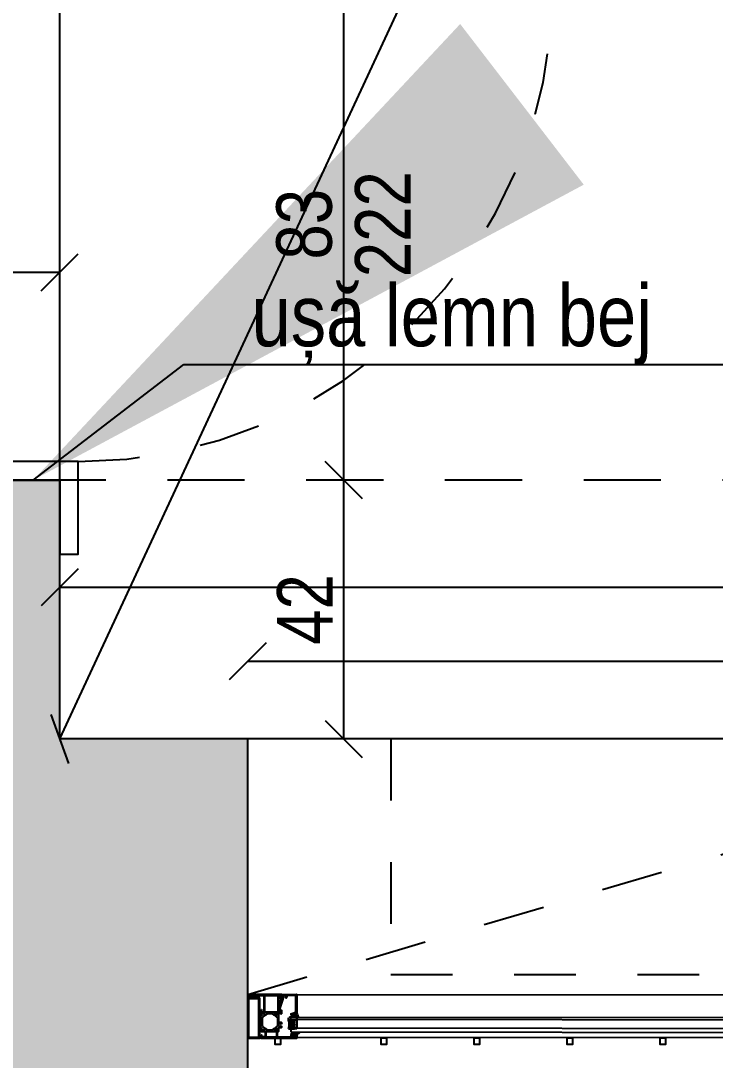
# Model space of a CAD drawing. Header units: metres. Extents: x 493 to 630, y -132 to -15.
# Drawn here: x 508.845 to 509.972, y -92.476 to -90.789 of the extents above; entities that cross this region are included whole.
import ezdxf
from ezdxf import colors
from ezdxf.entities.mleader import LeaderData, LeaderLine
from ezdxf.math import Vec2, Vec3

# ---------------------------------------------------------------- set-up
doc = ezdxf.new("R2010")
doc.units = ezdxf.units.M
doc.header["$MEASUREMENT"] = 0
doc.header["$PDMODE"] = 3
doc.linetypes.add('HIDDEN', pattern=[0.375, 0.25, -0.125])
doc.linetypes.add('HIDDEN2', pattern=[0.1875, 0.125, -0.0625])
for name, color, linetype in [('a_caramida', 2, 'Continuous'), ('a_cote_50', 9, 'Continuous'), ('a_grinzi', 253, 'HIDDEN'), ('a_pereti_hasuri', 253, 'Continuous'), ('a_punctat', 40, 'HIDDEN2'), ('a_sticla', 4, 'Continuous'), ('a_tamplarie_ferestre', 6, 'Continuous'), ('a_tamplarie_usi', 6, 'Continuous'), ('a_vederi', 74, 'Continuous'), ('a_vederi subtiri', 124, 'Continuous')]:
    doc.layers.add(name, color=color, linetype=linetype)
doc.layers.add('a_suprafete', color=7, linetype='Continuous', plot=False)
doc.styles.get("Standard").update_dxf_attribs({"font": 'ARIALN.TTF'})
doc.dimstyles.new('50 cote', dxfattribs={"dimtxt": 0.09, "dimasz": 0.06, "dimexe": 0, "dimexo": 0, "dimgap": 0.018, "dimtad": 1, "dimdec": 1, "dimlfac": 100, "dimrnd": 0.5, "dimdsep": 46, "dimtxsty": 'Standard', "dimblk": 'OBLIQUE', "dimcen": 0.00045, "dimclrd": 256, "dimclrt": 4, "dimadec": 1, "dimazin": 0, "dimtfac": 1, "dimtdec": 1, "dimtix": 1, "dimtofl": 0, "dimtmove": 0, "dimatfit": 3, "dimldrblk": 'OBLIQUE', "dimfxl": 0, "dimtolj": 1, "dimtzin": 0, "dimarcsym": 0})

# ---------------------------------------------------------------- blocks, each defined once
blk = doc.blocks.new('_Oblique')
at = {"color": 0, "linetype": 'ByBlock', "lineweight": -2}
blk.add_line((-0.5, -0.5), (0.5, 0.5), dxfattribs=at)
blk = doc.blocks.new('*D385')
at = {"layer": 'a_cote_50', "lineweight": -2, "ltscale": 0.3}
blk.add_line((509.3694, -91.9545), (509.3694, -91.5345), dxfattribs=at)
at = {"layer": 'Defpoints', "color": 0, "ltscale": 0.3}
for p in [(508.8656, -91.5345), (509.3694, -91.5345), (509.1706, -91.9545)]:
    blk.add_point(p, dxfattribs=at)
at = {"layer": 'a_cote_50', "lineweight": -2, "ltscale": 0.3, "xscale": 0.06, "yscale": 0.06, "zscale": 0.06}
for p, rotation in [((509.3694, -91.5345), 90), ((509.3694, -91.9545), 270)]:
    blk.add_blockref('_Oblique', p, dxfattribs=dict(at, rotation=rotation))
at = {"layer": 'a_cote_50', "color": 4, "ltscale": 0.3, "insert": (509.3062, -91.7445), "char_height": 0.09, "attachment_point": 5, "rotation": 90}
blk.add_mtext('\\A1;42', dxfattribs=at)
blk = doc.blocks.new('*D386')
at = {"layer": 'a_cote_50', "lineweight": -2, "ltscale": 0.3}
blk.add_line((509.3694, -91.5345), (509.3694, -90.7045), dxfattribs=at)
at = {"layer": 'Defpoints', "color": 0, "ltscale": 0.3}
for p in [(508.8656, -90.7045), (509.3694, -90.7045), (508.8656, -91.5345)]:
    blk.add_point(p, dxfattribs=at)
at = {"layer": 'a_cote_50', "lineweight": -2, "ltscale": 0.3, "xscale": 0.06, "yscale": 0.06, "zscale": 0.06}
for p, rotation in [((509.3694, -90.7045), 90), ((509.3694, -91.5345), 270)]:
    blk.add_blockref('_Oblique', p, dxfattribs=dict(at, rotation=rotation))
at = {"layer": 'a_cote_50', "color": 4, "ltscale": 0.3, "char_height": 0.09, "attachment_point": 5, "rotation": 90}
for s, insert in [('\\A1;222', (509.4326, -91.1195)), ('\\A1;83', (509.3055, -91.1195))]:
    blk.add_mtext(s, dxfattribs=dict(at, insert=insert))
blk = doc.blocks.new('*D393')
at = {"layer": 'a_cote_50', "lineweight": -2, "ltscale": 0.3}
blk.add_line((508.9085, -91.7084), (511.4585, -91.7084), dxfattribs=at)
at = {"layer": 'Defpoints', "color": 0, "ltscale": 0.3}
for p in [(508.9085, -91.6011), (511.4585, -91.6011), (511.4585, -91.7084)]:
    blk.add_point(p, dxfattribs=at)
at = {"layer": 'a_cote_50', "lineweight": -2, "ltscale": 0.3, "xscale": 0.06, "yscale": 0.06, "zscale": 0.06, "rotation": 180}
blk.add_blockref('_Oblique', (508.9085, -91.7084), dxfattribs=at)
at = {"layer": 'a_cote_50', "lineweight": -2, "ltscale": 0.3, "xscale": 0.06, "yscale": 0.06, "zscale": 0.06}
blk.add_blockref('_Oblique', (511.4585, -91.7084), dxfattribs=at)
at = {"layer": 'a_cote_50', "color": 4, "ltscale": 0.3, "insert": (510.1835, -91.6444), "char_height": 0.09, "attachment_point": 5}
blk.add_mtext('\\A1;255', dxfattribs=at)
blk = doc.blocks.new('*D396')
at = {"layer": 'a_cote_50', "lineweight": -2, "ltscale": 0.3}
blk.add_line((508.9085, -91.9545), (514.5228, -79.8645), dxfattribs=at)
at = {"layer": 'Defpoints', "color": 0, "ltscale": 0.3}
for p in [(514.5228, -79.8645), (514.5228, -79.8645), (508.9085, -91.9545)]:
    blk.add_point(p, dxfattribs=at)
at = {"layer": 'a_cote_50', "lineweight": -2, "ltscale": 0.3, "xscale": 0.06, "yscale": 0.06, "zscale": 0.06}
for p, rotation in [((514.5228, -79.8645), 65.09090529956146), ((508.9085, -91.9545), 245.0909052995615)]:
    blk.add_blockref('_Oblique', p, dxfattribs=dict(at, rotation=rotation))
at = {"layer": 'a_cote_50', "color": 4, "ltscale": 0.3, "insert": (511.9501, -85.2527), "char_height": 0.09, "attachment_point": 5, "rotation": 65.0909}
blk.add_mtext('\\A1;1333', dxfattribs=at)
blk = doc.blocks.new('*D397')
at = {"layer": 'a_cote_50', "lineweight": -2, "ltscale": 0.3}
blk.add_line((514.4485, -91.9845), (507.8085, -79.7291), dxfattribs=at)
at = {"layer": 'Defpoints', "color": 0, "ltscale": 0.3}
for p in [(507.8085, -79.7291), (507.8085, -79.7291), (514.4485, -91.9845)]:
    blk.add_point(p, dxfattribs=at)
at = {"layer": 'a_cote_50', "lineweight": -2, "ltscale": 0.3, "xscale": 0.06, "yscale": 0.06, "zscale": 0.06}
for p, rotation in [((507.8085, -79.7291), 118.4489404004919), ((514.4485, -91.9845), 298.4489404004919)]:
    blk.add_blockref('_Oblique', p, dxfattribs=dict(at, rotation=rotation))
at = {"layer": 'a_cote_50', "color": 4, "ltscale": 0.3, "insert": (510.9962, -85.4784), "char_height": 0.09, "attachment_point": 5, "rotation": 298.4489}
blk.add_mtext('\\A1;1394', dxfattribs=at)
blk = doc.blocks.new('*D551')
at = {"layer": 'a_cote_50', "lineweight": -2, "ltscale": 0.3}
blk.add_line((509.2135, -91.8283), (511.1635, -91.8283), dxfattribs=at)
at = {"layer": 'Defpoints', "color": 0, "ltscale": 0.3}
for p in [(511.1635, -91.8283), (509.2135, -91.9361), (511.1635, -91.9361)]:
    blk.add_point(p, dxfattribs=at)
at = {"layer": 'a_cote_50', "lineweight": -2, "ltscale": 0.3, "xscale": 0.06, "yscale": 0.06, "zscale": 0.06, "rotation": 180}
blk.add_blockref('_Oblique', (509.2135, -91.8283), dxfattribs=at)
at = {"layer": 'a_cote_50', "lineweight": -2, "ltscale": 0.3, "xscale": 0.06, "yscale": 0.06, "zscale": 0.06}
blk.add_blockref('_Oblique', (511.1635, -91.8283), dxfattribs=at)
at = {"layer": 'a_cote_50', "color": 4, "ltscale": 0.3, "char_height": 0.09, "attachment_point": 5}
for s, insert in [('\\A1;195', (510.1885, -91.7644)), ('\\A1;34', (510.1885, -91.8923))]:
    blk.add_mtext(s, dxfattribs=dict(at, insert=insert))
blk = doc.blocks.new('*D552')
at = {"layer": 'a_cote_50', "lineweight": -2, "ltscale": 0.3}
blk.add_line((508.9085, -91.1976), (508.4665, -91.1976), dxfattribs=at)
at = {"layer": 'Defpoints', "color": 0, "ltscale": 0.3}
for p in [(508.4665, -91.1976), (508.4665, -91.5345), (508.9085, -91.5345)]:
    blk.add_point(p, dxfattribs=at)
at = {"layer": 'a_cote_50', "lineweight": -2, "ltscale": 0.3, "xscale": 0.06, "yscale": 0.06, "zscale": 0.06, "rotation": 180}
blk.add_blockref('_Oblique', (508.4665, -91.1976), dxfattribs=at)
at = {"layer": 'a_cote_50', "lineweight": -2, "ltscale": 0.3, "xscale": 0.06, "yscale": 0.06, "zscale": 0.06}
blk.add_blockref('_Oblique', (508.9085, -91.1976), dxfattribs=at)
at = {"layer": 'a_cote_50', "color": 4, "ltscale": 0.3, "insert": (508.6875, -91.1346), "char_height": 0.09, "attachment_point": 5}
blk.add_mtext('\\A1;44', dxfattribs=at)
blk = doc.blocks.new('__4FAFA3F2_FC5C_44BB_A64D_ECB77A95FE74_')
at = {"layer": 'a_vederi subtiri'}
for p, q in [((-125.5, 67), (-125.5, 71)), ((-125, 71), (-125, 67)), ((-125, 66.8), (-125, 70.7)), ((-124.7, 66.8), (-124.7, 70.7)), ((-124.4, 71.5), (-123.3, 71.5)), ((-124.4, 71.1), (-119, 71.1)), ((-123.3, 71.5), (-123, 71.2)), ((-123, 71.2), (-122.8, 71.5)), ((-122.8, 71.5), (-118.9, 71.5)), ((-118, 71.5), (-114.1, 71.5)), ((-117.9, 71.1), (-112.5, 71.1)), ((-114.1, 71.5), (-113.9, 71.2)), ((-113.9, 71.2), (-113.6, 71.5)), ((-113.6, 71.5), (-112.5, 71.5)), ((-112.2, 70.7), (-112.2, 66.8)), ((-111.9, 67), (-111.9, 71)), ((-111.9, 70.7), (-111.9, 66.8)), ((-111.5, 71), (-111.5, 67)), ((-125.5, 61.5), (-125.5, 67)), ((-125, 67), (-125, 66.8)), ((-124.8, 66.3), (-123.5, 64.7)), ((-123.5, 64.7), (-124.8, 66.3)), ((-123.2, 65), (-124.6, 66.5)), ((-113.9, 64.9), (-123, 64.9)), ((-123, 64.5), (-113.9, 64.5)), ((-113.9, 64.5), (-123, 64.5)), ((-112.3, 66.5), (-113.7, 65)), ((-113.4, 64.7), (-112.1, 66.3)), ((-112.1, 66.3), (-113.4, 64.7)), ((-111.9, 66.8), (-111.9, 67)), ((-111.5, 67), (-111.5, 61.5))]:
    blk.add_line(p, q, dxfattribs=at)
at = {"layer": 'a_vederi subtiri', "extrusion": (2e-16, 2e-16, -1)}
for centre, radius, start, end in [((125.2, 71), 0.221, 352.3719, 187.6281), ((124.3, 70.8), 0.708, 356.4406, 85.9313), ((124.3, 70.8), 0.368, 356.4406, 85.9313), ((118.5, 71.7), 0.787, 223.035, 316.965), ((118.5, 71.8), 0.512, 210.7555, 329.2445), ((112.6, 70.8), 0.708, 94.0687, 183.5594), ((112.6, 70.8), 0.368, 94.0687, 183.5594), ((111.7, 71), 0.221, 352.3719, 187.6281), ((125.2, 67), 0.221, 172.3719, 7.6281), ((125.2, 67), 0.221, 172.3719, 7.6281), ((118.5, 44.3), 18.6, 67.8527, 112.1473), ((124.2, 66.8), 0.808, 319.638, 0.5172), ((124.2, 66.8), 0.808, 319.638, 0.5172), ((124.3, 66.8), 0.42, 319.638, 0.5172), ((123, 65.1), 0.618, 270.773, 319.8915), ((123, 65.1), 0.618, 270.773, 319.8915), ((123, 65.2), 0.321, 270.773, 319.8915), ((113.9, 65.2), 0.321, 220.1085, 269.227), ((113.9, 65.1), 0.618, 220.1085, 269.227), ((113.9, 65.1), 0.618, 220.1085, 269.227), ((112.6, 66.8), 0.42, 179.4828, 220.362), ((112.7, 66.8), 0.808, 179.4828, 220.362), ((112.7, 66.8), 0.808, 179.4828, 220.362), ((111.7, 67), 0.221, 172.3719, 7.6281), ((111.7, 67), 0.221, 172.3719, 7.6281)]:
    blk.add_arc(centre, radius, start, end, dxfattribs=at)
blk = doc.blocks.new('tampalrie subsol')
at = {"layer": 'a_punctat', "ltscale": 0.5}
blk.add_line((509.2136, -92.3688), (510.1462, -92.0933), dxfattribs=at)
at = {"layer": 'a_sticla'}
for points in [[(509.2836, -92.4058), (510.1633, -92.4065), (510.1633, -92.4105), (509.2836, -92.4098)], [(509.2836, -92.4298), (510.1633, -92.4305), (510.1633, -92.4245), (509.2836, -92.4238)]]:
    blk.add_lwpolyline(points, close=True, dxfattribs=at)
at = {"layer": 'a_tamplarie_ferestre', "extrusion": (8.75965e-20, 1.5e-15, -1)}
blk.add_line((509.2688, -92.3688), (509.2928, -92.3688), dxfattribs=at)
at = {"layer": 'a_tamplarie_ferestre'}
for points in [[(509.2333, -92.3746), (509.2133, -92.3746), (509.2133, -92.4396), (509.2333, -92.4396)], [(509.2318, -92.3761), (509.2148, -92.3761), (509.2148, -92.4381), (509.2318, -92.4381)]]:
    blk.add_lwpolyline(points, close=True, dxfattribs=at)
at = {"layer": 'a_tamplarie_ferestre', "extrusion": (2.00012e-16, 2.00051e-16, -1)}
for points in [[(-509.2671, -92.3718), (-509.2671, -92.3733), (-509.2677, -92.3733), (-509.2688, -92.3722), (-509.2688, -92.3688), (-509.2136, -92.3688), (-509.2136, -92.3722), (-509.2147, -92.3733), (-509.2153, -92.3733), (-509.2153, -92.3715)], [(-509.2163, -92.3705), (-509.2388, -92.3705)], [(-509.2398, -92.3715), (-509.2398, -92.3886)], [(-509.2413, -92.3974), (-509.2413, -92.3709)], [(-509.2418, -92.3704), (-509.2618, -92.3704)], [(-509.2623, -92.3709), (-509.2623, -92.3974)], [(-509.2638, -92.3886), (-509.2638, -92.3718)], [(-509.2648, -92.3708), (-509.2661, -92.3708)], [(-509.235, -92.3951), (-509.235, -92.3996)], [(-509.235, -92.4006), (-509.235, -92.4025)], [(-509.2352, -92.3999), (-509.2352, -92.4003)], [(-509.2365, -92.3966), (-509.2365, -92.3941), (-509.236, -92.3941)], [(-509.2365, -92.4025), (-509.2365, -92.3997)], [(-509.2366, -92.4025), (-509.2366, -92.4001)], [(-509.2367, -92.3996), (-509.241, -92.3996)], [(-509.2371, -92.3996), (-509.2405, -92.3996)], [(-509.2388, -92.3976), (-509.2375, -92.3976)], [(-509.2412, -92.4011), (-509.2392, -92.4048)], [(-509.2398, -92.3896), (-509.2398, -92.3966)], [(-509.2415, -92.4001), (-509.2415, -92.4008), (-509.2401, -92.4032)], [(-509.2618, -92.3979), (-509.2418, -92.3979)], [(-509.245, -92.3996), (-509.2537, -92.3996)], [(-509.2587, -92.4032), (-509.2573, -92.4008), (-509.2573, -92.4001)], [(-509.2575, -92.4011), (-509.2596, -92.4048)], [(-509.2578, -92.3996), (-509.2621, -92.3996)], [(-509.2617, -92.3996), (-509.2582, -92.3996)], [(-509.2622, -92.3997), (-509.2622, -92.4025)], [(-509.2622, -92.4025), (-509.2622, -92.4001)], [(-509.2636, -92.4003), (-509.2636, -92.3999)], [(-509.2638, -92.3966), (-509.2638, -92.3896)], [(-509.2638, -92.4025), (-509.2638, -92.4006)], [(-509.2641, -92.3993), (-509.2671, -92.3993), (-509.2671, -92.4001), (-509.2681, -92.4001)], [(-509.2661, -92.3976), (-509.2648, -92.3976)], [(-509.2676, -92.3941), (-509.2671, -92.3941), (-509.2671, -92.3966)], [(-509.2686, -92.3996), (-509.2686, -92.3951)], [(-509.235, -92.4234), (-509.235, -92.4033)], [(-509.2353, -92.4028), (-509.2362, -92.4028)], [(-509.2355, -92.4028), (-509.2363, -92.4028)], [(-509.2372, -92.4067), (-509.2372, -92.42)], [(-509.2386, -92.4053), (-509.2377, -92.4058)], [(-509.2585, -92.4034), (-509.2585, -92.4034)], [(-509.2602, -92.4053), (-509.2611, -92.4058)], [(-509.2616, -92.4067), (-509.2616, -92.42)], [(-509.2625, -92.4028), (-509.2635, -92.4028)], [(-509.2633, -92.4028), (-509.2625, -92.4028)], [(-509.2681, -92.4144), (-509.2638, -92.4144), (-509.2638, -92.4033)], [(-509.2638, -92.4199), (-509.2638, -92.4169)], [(-509.2648, -92.4159), (-509.2671, -92.4159), (-509.2671, -92.4169), (-509.2678, -92.4167)], [(-509.2686, -92.4157), (-509.2686, -92.4149)], [(-509.2365, -92.4368), (-509.2365, -92.4351), (-509.2359, -92.4351), (-509.2348, -92.4362), (-509.2348, -92.4396), (-509.2933, -92.4396)], [(-509.235, -92.4242), (-509.235, -92.4261)], [(-509.235, -92.4271), (-509.235, -92.4286)], [(-509.2352, -92.4264), (-509.2352, -92.4268)], [(-509.2362, -92.4239), (-509.2353, -92.4239)], [(-509.2363, -92.4239), (-509.2355, -92.4239)], [(-509.2355, -92.4291), (-509.2413, -92.4291)], [(-509.2365, -92.427), (-509.2365, -92.4242)], [(-509.2366, -92.4266), (-509.2366, -92.4242)], [(-509.241, -92.4271), (-509.2367, -92.4271)], [(-509.2405, -92.4271), (-509.2371, -92.4271)], [(-509.2377, -92.4208), (-509.2386, -92.4213)], [(-509.2392, -92.4219), (-509.2412, -92.4256)], [(-509.2401, -92.4235), (-509.2415, -92.4259), (-509.2415, -92.4266)], [(-509.2418, -92.4296), (-509.2418, -92.4368)], [(-509.2432, -92.4375), (-509.2432, -92.4293)], [(-509.2437, -92.4288), (-509.2599, -92.4288)], [(-509.2538, -92.4271), (-509.245, -92.4271)], [(-509.2573, -92.4266), (-509.2573, -92.4259), (-509.2586, -92.4235)], [(-509.2596, -92.4219), (-509.2575, -92.4256)], [(-509.2621, -92.4271), (-509.2578, -92.4271)], [(-509.2582, -92.4271), (-509.2617, -92.4271)], [(-509.2611, -92.4209), (-509.2602, -92.4213)], [(-509.2604, -92.4293), (-509.2604, -92.4375)], [(-509.2618, -92.4367), (-509.2618, -92.4295)], [(-509.2622, -92.4242), (-509.2622, -92.427)], [(-509.2622, -92.4266), (-509.2622, -92.4242)], [(-509.2623, -92.429), (-509.2633, -92.429)], [(-509.2635, -92.4239), (-509.2625, -92.4239)], [(-509.2625, -92.4239), (-509.2633, -92.4239)], [(-509.2636, -92.4268), (-509.2636, -92.4264)], [(-509.2638, -92.4234), (-509.2638, -92.4224), (-509.2681, -92.4224)], [(-509.2638, -92.4261), (-509.2638, -92.4242)], [(-509.2638, -92.4285), (-509.2638, -92.4271)], [(-509.2678, -92.4201), (-509.2671, -92.4199), (-509.2671, -92.4209), (-509.2648, -92.4209)], [(-509.2686, -92.4219), (-509.2686, -92.4211)], [(-509.2837, -92.4351), (-509.2837, -92.4353)], [(-509.287, -92.4346), (-509.2842, -92.4346)], [(-509.2842, -92.4358), (-509.2847, -92.4358)], [(-509.2865, -92.4373), (-509.2865, -92.4356), (-509.2875, -92.4356), (-509.2875, -92.4351)], [(-509.2915, -92.4351), (-509.2915, -92.4356), (-509.2925, -92.4356), (-509.2925, -92.4373)], [(-509.2933, -92.4346), (-509.292, -92.4346)], [(-509.2938, -92.4391), (-509.2938, -92.4351)], [(-509.2408, -92.4378), (-509.2375, -92.4378)], [(-509.2599, -92.438), (-509.2437, -92.438)], [(-509.2847, -92.438), (-509.2688, -92.438), (-509.2627, -92.4376)], [(-509.2852, -92.4363), (-509.2852, -92.4375)], [(-509.2915, -92.4383), (-509.2875, -92.4383)]]:
    blk.add_lwpolyline(points, dxfattribs=at)
at = {"layer": 'a_tamplarie_ferestre', "extrusion": (8.75965e-20, 1.5e-15, -1)}
for points in [[(-509.2641, -92.3896), (-509.2645, -92.39, -0.49304), (-509.2648, -92.39), (-509.2678, -92.3763, -0.637079), (-509.2675, -92.3754), (-509.2662, -92.3753)], [(-509.2711, -92.3748), (-509.2654, -92.3912, -0.198912), (-509.2649, -92.3926), (-509.2649, -92.3948)], [(-509.2898, -92.3981), (-509.2913, -92.3981, -0.414205), (-509.2918, -92.3976), (-509.2918, -92.3719, -0.426752), (-509.2903, -92.3704), (-509.2772, -92.3708, -0.401735), (-509.2768, -92.3713), (-509.2768, -92.3741)]]:
    blk.add_lwpolyline(points, format="xyb", dxfattribs=at)
for points in [[(-509.2658, -92.3748), (-509.2658, -92.3739)], [(-509.2659, -92.3738), (-509.2687, -92.374)], [(-509.2698, -92.3728), (-509.2691, -92.3702)], [(-509.271, -92.3714), (-509.2715, -92.3734)], [(-509.275, -92.3708), (-509.2714, -92.3708)], [(-509.2752, -92.3743), (-509.2749, -92.3737), (-509.2755, -92.3737), (-509.2755, -92.3713)], [(-509.2933, -92.3693), (-509.2933, -92.3991)], [(-509.264, -92.393), (-509.264, -92.3897)], [(-509.2644, -92.3948), (-509.2644, -92.3937)], [(-509.2833, -92.4011), (-509.2833, -92.4008)], [(-509.2837, -92.4003), (-509.2897, -92.3981)], [(-509.2887, -92.3999), (-509.284, -92.4016)], [(-509.2893, -92.4011), (-509.2893, -92.4003)], [(-509.2908, -92.4016), (-509.2898, -92.4016)], [(-509.2913, -92.4001), (-509.2913, -92.4011)], [(-509.2928, -92.3996), (-509.2918, -92.3996)]]:
    blk.add_lwpolyline(points, dxfattribs=at)
at = {"layer": 'a_tamplarie_ferestre'}
for centre, radius, start, end in [((509.2163, -92.3715), 0.001, 90, 179.9934), ((509.2388, -92.3715), 0.001, 359.997, 89.9963), ((509.2418, -92.3709), 0.0005, 89.997, 179.9963), ((509.2618, -92.3709), 0.0005, 359.997, 89.9963), ((509.2648, -92.3718), 0.001, 89.9998, 179.994), ((509.2659, -92.3739), 0.0001, 84.9433, 179.9967), ((509.2663, -92.3748), 0.0005, 179.9968, 264.9969), ((509.2661, -92.3718), 0.001, 0.002, 89.9917), ((509.27, -92.3737), 0.0015, 314.9959, 14.9965), ((509.276, -92.374), 0.000809, 205.0936, 351.1773), ((509.2928, -92.3693), 0.0005, 359.9969, 89.9963), ((509.2349, -92.3999), 0.000279, 358.8321, 73.5768), ((509.2349, -92.4003), 0.000279, 286.4212, 1.1595), ((509.2375, -92.3966), 0.001, 179.9977, 269.9955), ((509.2367, -92.3997), 0.00012, 89.9966, 179.9967), ((509.2371, -92.4001), 0.000505, 89.4291, 179.4297), ((509.2388, -92.3966), 0.001, 269.9949, 359.9984), ((509.2392, -92.3891), 0.000725, 316.3925, 43.6008), ((509.2404, -92.4006), 0.001, 327.2696, 81.815), ((509.241, -92.4001), 0.0005, 359.9961, 89.9981), ((509.2418, -92.3974), 0.0005, 179.997, 269.9963), ((509.245, -92.4001), 0.0005, 89.9967, 163.0423), ((509.2537, -92.4001), 0.0005, 17.2862, 89.9967), ((509.2578, -92.4001), 0.0005, 89.9952, 179.9973), ((509.2618, -92.3974), 0.0005, 269.997, 359.9963), ((509.2621, -92.3997), 0.00012, 359.9967, 89.9968), ((509.2643, -92.3891), 0.000725, 136.3851, 223.6082), ((509.2638, -92.3999), 0.000279, 106.4165, 181.1612), ((509.2638, -92.4003), 0.000279, 178.8338, 253.5721), ((509.2648, -92.3966), 0.001, 180, 269.9933), ((509.2641, -92.3996), 0.0003, 90.0258, 179.971), ((509.2641, -92.3897), 0.0001, 42.1407, 179.9967), ((509.2643, -92.393), 0.000319, 178.9604, 239.2428), ((509.2646, -92.3948), 0.00025, 176.4413, 3.5521), ((509.2661, -92.3966), 0.001, 270.0017, 359.9916), ((509.2838, -92.4008), 0.0005, 110.0069, 179.9967), ((509.2838, -92.4011), 0.0005, 179.9967, 290.0081), ((509.2898, -92.4011), 0.0005, 179.9975, 269.9958), ((509.2898, -92.3986), 0.0005, 89.9967, 110.0069), ((509.2908, -92.4011), 0.0005, 269.9974, 359.9962), ((509.2928, -92.3991), 0.0005, 269.9978, 359.9957), ((509.2355, -92.4033), 0.0005, 89.9963, 179.997), ((509.2379, -92.404), 0.0015, 297.9909, 329.9967), ((509.2606, -92.4067), 0.001, 359.9942, 60.6878), ((509.2625, -92.4025), 0.0003, 179.9942, 269.9942), ((509.2648, -92.4169), 0.001, 90.003, 179.9899), ((509.2355, -92.4234), 0.0005, 179.9963, 269.997), ((509.2349, -92.4264), 0.000279, 358.8338, 73.5721), ((509.2349, -92.4268), 0.000279, 286.4165, 1.1612), ((509.2367, -92.427), 0.00012, 179.9967, 269.9967), ((509.2371, -92.4266), 0.0005, 179.9964, 269.997), ((509.2379, -92.4227), 0.0015, 29.9967, 62.0024), ((509.2404, -92.4261), 0.001, 278.1783, 32.7237), ((509.241, -92.4266), 0.0005, 269.9967, 359.9967), ((509.2413, -92.4296), 0.0005, 359.9962, 89.9971), ((509.2437, -92.4293), 0.0005, 89.9967, 179.9967), ((509.245, -92.4266), 0.0005, 197.7437, 269.9967), ((509.2538, -92.4266), 0.0005, 269.9967, 342.2497), ((509.2578, -92.4266), 0.0005, 179.9967, 269.9967), ((509.2599, -92.4293), 0.0005, 359.9967, 89.9967), ((509.2606, -92.42), 0.001, 299.3005, 359.9942), ((509.2623, -92.4295), 0.0005, 89.9967, 179.9967), ((509.2621, -92.427), 0.00012, 269.9967, 359.9967), ((509.2625, -92.4242), 0.0003, 89.9942, 179.9942), ((509.2638, -92.4264), 0.000279, 106.4212, 181.1595), ((509.2638, -92.4268), 0.000279, 178.8321, 253.5768), ((509.2648, -92.4199), 0.001, 179.9952, 269.9986), ((509.2847, -92.4363), 0.0005, 359.997, 89.9963), ((509.2375, -92.4368), 0.001, 179.9949, 269.9984), ((509.2408, -92.4368), 0.001, 269.9978, 359.9955), ((509.2437, -92.4375), 0.0005, 179.9967, 269.9967), ((509.2599, -92.4375), 0.0005, 269.9967, 359.9967), ((509.2628, -92.4367), 0.001, 179.996, 266.7274), ((509.2847, -92.4375), 0.0005, 269.9962, 359.9971), ((509.2875, -92.4373), 0.001, 179.9939, 269.9976), ((509.2915, -92.4373), 0.001, 269.9991, 359.9942)]:
    blk.add_arc(centre, radius, start, end, dxfattribs=at)
at = {"layer": 'a_tamplarie_ferestre', "extrusion": (8.75965e-20, 1.5e-15, -1)}
for centre, radius, start, end in [((-509.2688, -92.373), 0.001, 165.0032, 275.0034), ((-509.2686, -92.3703), 0.0005, 113.2429, 164.9989), ((-509.2714, -92.3713), 0.0005, 345.004, 90.0005), ((-509.275, -92.3713), 0.0005, 90.0032, 180.0037), ((-509.2639, -92.3937), 0.0005, 120.7572, 180.0034), ((-509.2888, -92.4003), 0.0005, 70.0649, 179.9605), ((-509.2918, -92.4001), 0.0005, 0.0031, 90.0036)]:
    blk.add_arc(centre, radius, start, end, dxfattribs=at)
at = {"layer": 'a_tamplarie_ferestre', "extrusion": (2.00012e-16, 2.00051e-16, -1)}
for centre, radius, start, end in [((-509.236, -92.3951), 0.001, 0.0053, 90.0014), ((-509.2398, -92.3985), 0.00488, 196.9577, 265.6637), ((-509.2589, -92.3985), 0.00492, 274.7402, 342.7138), ((-509.2583, -92.4006), 0.001, 327.2788, 81.8242), ((-509.2617, -92.4001), 0.0005, 90.0055, 180.0061), ((-509.2676, -92.3951), 0.001, 90.0084, 179.9983), ((-509.2681, -92.3996), 0.0005, 180.0007, 270.0069), ((-509.2353, -92.4025), 0.0003, 270.0033, 0.0033), ((-509.2362, -92.4025), 0.0003, 180.0033, 270.0033), ((-509.2363, -92.4025), 0.0003, 180.0033, 270.0033), ((-509.2382, -92.4067), 0.001, 0.0034, 60.0035), ((-509.2402, -92.4033), 0.000137, 265.6637, 30.0033), ((-509.2585, -92.4033), 0.000139, 155.9431, 266.6165), ((-509.2609, -92.404), 0.0015, 298.0001, 330.0058), ((-509.2625, -92.4025), 0.0003, 270.0033, 0.0033), ((-509.2633, -92.4033), 0.0005, 90.0058, 180.0058), ((-509.2635, -92.4025), 0.0003, 180.0033, 270.0033), ((-509.2676, -92.4157), 0.001, 180.0385, 254.9523), ((-509.2681, -92.4149), 0.0005, 90.005, 180.0008), ((-509.2353, -92.4242), 0.0003, 0.0033, 90.0033), ((-509.2355, -92.4286), 0.0005, 270.0018, 0.0049), ((-509.2362, -92.4242), 0.0003, 90.0033, 180.0033), ((-509.2363, -92.4242), 0.0003, 90.0033, 180.0033), ((-509.2382, -92.42), 0.001, 300.0032, 0.0033), ((-509.2402, -92.4234), 0.000138, 330.0033, 95.6259), ((-509.2397, -92.4283), 0.005, 95.6259, 162.2563), ((-509.259, -92.4283), 0.005, 17.7503, 84.3808), ((-509.2583, -92.4261), 0.001, 278.1874, 32.7328), ((-509.2585, -92.4234), 0.000138, 84.3808, 210.0033), ((-509.2609, -92.4227), 0.0015, 30.0058, 62.0116), ((-509.2617, -92.4266), 0.0005, 180.0055, 270.0061), ((-509.2625, -92.4242), 0.0003, 0.0033, 90.0033), ((-509.2633, -92.4234), 0.0005, 180.0058, 270.0058), ((-509.2633, -92.4285), 0.0005, 180.0033, 270.0033), ((-509.2635, -92.4242), 0.0003, 90.0033, 180.0033), ((-509.2676, -92.4211), 0.001, 105.0661, 179.9581), ((-509.2681, -92.4219), 0.0005, 180.0067, 270.0008), ((-509.2842, -92.4351), 0.0005, 0.0018, 90.0049), ((-509.2842, -92.4353), 0.0005, 270.0019, 0.0048), ((-509.287, -92.4351), 0.0005, 90.0089, 179.9978), ((-509.292, -92.4351), 0.0005, 359.9975, 90.0057), ((-509.2933, -92.4351), 0.0005, 90.0029, 180.0038), ((-509.2933, -92.4391), 0.0005, 180.0029, 270.0038)]:
    blk.add_arc(centre, radius, start, end, dxfattribs=at)
at = {"layer": 'a_vederi subtiri'}
blk.add_line((509.2795, -92.4106), (509.2795, -92.4066), dxfattribs=at)
for points in [[(509.2737, -92.3688), (510.1552, -92.3696), (510.1552, -92.3145), (510.0545, -92.3145), (510.0545, -92.3218), (510.1357, -92.3218), (510.1357, -92.3695)], [(509.2884, -92.4005), (509.2882, -92.4005)], [(509.2891, -92.4017), (509.2887, -92.4007)], [(509.2916, -92.4019), (509.2894, -92.4019)], [(509.2918, -92.4007), (509.2919, -92.4016)], [(509.2934, -92.4001), (509.292, -92.4003)], [(509.2942, -92.4022), (509.2937, -92.4003)], [(509.2849, -92.4047), (509.287, -92.4032)], [(509.287, -92.4032), (509.2849, -92.4048)], [(509.2876, -92.403), (509.2916, -92.403)], [(509.2916, -92.403), (509.2876, -92.403)], [(509.2926, -92.4066), (509.2947, -92.4066)], [(509.2947, -92.4061), (509.2947, -92.4065)], [(509.2947, -92.4065), (509.2947, -92.4061)], [(510.1488, -92.4395), (509.2432, -92.4388)]]:
    blk.add_lwpolyline(points, dxfattribs=at)
at = {"layer": 'a_vederi subtiri', "extrusion": (2.00018e-16, 3.00051e-16, -1)}
for points in [[(-509.2847, -92.431), (-509.284, -92.432), (-509.284, -92.434)], [(-509.2843, -92.4343), (-509.2864, -92.4343)], [(-509.2856, -92.4317), (-509.2854, -92.4311)], [(-509.2866, -92.4311), (-509.2864, -92.4317)], [(-509.2876, -92.4317), (-509.2874, -92.4311)], [(-509.2874, -92.4343), (-509.2874, -92.4356)], [(-509.2882, -92.4359), (-509.2882, -92.434)], [(-509.2886, -92.4311), (-509.2884, -92.4317)], [(-509.2887, -92.4335), (-509.2893, -92.4335)], [(-509.2896, -92.4317), (-509.2894, -92.4311)], [(-509.2898, -92.434), (-509.2898, -92.4359)], [(-509.2906, -92.4311), (-509.2904, -92.4317)], [(-509.2906, -92.4356), (-509.2906, -92.4343)], [(-509.2914, -92.4319), (-509.2914, -92.4312)], [(-509.2916, -92.4343), (-509.2935, -92.4343), (-509.2935, -92.4352)], [(-509.2929, -92.4316), (-509.2923, -92.4322)], [(-509.2939, -92.4348), (-509.294, -92.4338)], [(-509.2971, -92.4308), (-509.2947, -92.4308)], [(-509.296, -92.4318), (-509.297, -92.4317)], [(-509.2868, -92.4364), (-509.2878, -92.4375)], [(-509.2882, -92.4376), (-509.2898, -92.4376)], [(-509.2893, -92.4364), (-509.2887, -92.4364)], [(-509.2902, -92.4375), (-509.2912, -92.4364)]]:
    blk.add_lwpolyline(points, dxfattribs=at)
at = {"layer": 'a_vederi subtiri'}
for centre, radius, start, end in [((509.2748, -92.3906), 0.0163, 296.736, 316.4455), ((509.2894, -92.4016), 0.0003, 199.9965, 269.9967), ((509.2916, -92.4016), 0.0003, 269.9967, 7.2043), ((509.2991, -92.4011), 0.00508, 192.8485, 223.5554), ((509.2813, -92.3998), 0.0061, 273.3942, 306.2998), ((509.2876, -92.404), 0.001, 89.9967, 127.0121), ((509.2882, -92.4042), 0.000476, 17.9127, 141.4281), ((509.2916, -92.404), 0.001, 21.3931, 89.9967), ((509.296, -92.4017), 0.004, 209.3253, 242.2764), ((509.2937, -92.4061), 0.001, 2.7217, 62.2764), ((509.286, -92.4316), 0.0004, 200.9621, 339.0313), ((509.2869, -92.4343), 0.0005, 0.0532, 179.9401), ((509.2871, -92.4356), 0.0003, 260.2587, 359.9967), ((509.288, -92.4316), 0.0004, 200.9621, 339.0313), ((509.2887, -92.434), 0.0005, 89.9963, 179.997), ((509.2887, -92.4359), 0.0005, 180.0163, 269.977), ((509.2893, -92.434), 0.0005, 0.013, 89.9803), ((509.2893, -92.4359), 0.0005, 270.0171, 359.9762), ((509.29, -92.4316), 0.0004, 200.9621, 339.0313), ((509.2911, -92.4343), 0.0005, 0.0533, 179.94), ((509.2909, -92.4356), 0.0003, 179.9967, 279.7363), ((509.2919, -92.4319), 0.0005, 180.0545, 317.9587), ((509.2962, -92.434), 0.00225, 96.7184, 175.3978)]:
    blk.add_arc(centre, radius, start, end, dxfattribs=at)
at = {"layer": 'a_vederi subtiri', "extrusion": (3.66023e-24, 6.27398e-20, -1)}
for centre, radius, start, end in [((-509.2974, -92.4122), 0.015, 43.7752, 50.9951), ((-509.2882, -92.4008), 0.0003, 50.9951, 90.0033), ((-509.2884, -92.4008), 0.0003, 90.0033, 160.0159), ((-509.2921, -92.4006), 0.0003, 351.8854, 79.0093), ((-509.2935, -92.4003), 0.0003, 77.6469, 167.2381), ((-509.2813, -92.3998), 0.0061, 233.7002, 266.6058), ((-509.2823, -92.4058), 0.000698, 353.5508, 73.0622), ((-509.2823, -92.4058), 0.000698, 269.6058, 353.5508), ((-509.2824, -92.3996), 0.00699, 218.5719, 270.336), ((-509.2876, -92.404), 0.001, 52.9879, 90.0033), ((-509.2924, -92.4024), 0.00413, 276.3602, 335.8869), ((-509.2916, -92.404), 0.001, 90.0033, 158.6069), ((-509.2926, -92.4036), 0.003, 269.9865, 282.0172), ((-509.296, -92.4017), 0.004, 297.7236, 330.6747), ((-509.2937, -92.4061), 0.001, 117.7236, 177.2783), ((-509.2946, -92.4054), 0.00116, 135.5726, 265.4718), ((-509.2946, -92.4054), 0.00116, 265.4718, 268.2511)]:
    blk.add_arc(centre, radius, start, end, dxfattribs=at)
at = {"layer": 'a_vederi subtiri', "extrusion": (2.00018e-16, 3.00051e-16, -1)}
for centre, radius, start, end in [((-509.2843, -92.434), 0.000299, 269.773, 0.2337), ((-509.285, -92.4312), 0.0004, 33.1781, 159.0379), ((-509.287, -92.4312), 0.0004, 20.9687, 159.0379), ((-509.287, -92.4362), 0.0003, 315.1147, 99.7413), ((-509.289, -92.4312), 0.0004, 20.9687, 159.0379), ((-509.291, -92.4312), 0.0004, 20.9687, 180.0033), ((-509.291, -92.4362), 0.0003, 80.2637, 224.8937), ((-509.2947, -92.4332), 0.0024, 42.6769, 90.0033), ((-509.2935, -92.4348), 0.000399, 179.908, 270.0986), ((-509.297, -92.4312), 0.000426, 90.2071, 270.8762), ((-509.2882, -92.4371), 0.0005, 270.0033, 315.0032), ((-509.2898, -92.4371), 0.0005, 225.0035, 270.0033)]:
    blk.add_arc(centre, radius, start, end, dxfattribs=at)
at = {"xscale": -0.001000000000008328, "yscale": 0.001000000000008328, "zscale": 0.001000000000008328}
for p, rotation in [((509.218, -92.2991), 269.9966540607937), ((509.2221, -92.2984), 270.0033459392066)]:
    blk.add_blockref('__4FAFA3F2_FC5C_44BB_A64D_ECB77A95FE74_', p, dxfattribs=dict(at, rotation=rotation))

msp = doc.modelspace()

# ---------------------------------------------------------------- hatches: boundary and pattern name
at = {"layer": 'a_pereti_hasuri', "ltscale": 0.3}
h = msp.add_hatch(dxfattribs=at)
h.set_pattern_fill('ANSI33', color=256, scale=0.25, style=0)
h.set_pattern_definition([(45, (-4876.954644, 8292.469365), (-0.04419417382, 0.04419417382), []), (45, (-4876.91045, 8292.469365), (-0.04419417382, 0.04419417382), [0.03125, -0.015625])])
h.paths.add_polyline_path([(515.4135, -80.0895), (515.1878, -80.0895), (515.1878, -85.5895), (515.9378, -85.5895), (515.9378, -85.9245), (515.0478, -85.9245), (515.0478, -89.4345), (515.8278, -89.4345), (515.8278, -89.7345), (515.0978, -89.7345), (515.0978, -89.8445), (514.5228, -89.8445), (514.5228, -79.8645), (514.2248, -79.8645), (514.2248, -79.3896), (515.4135, -79.3896)])
h.paths.add_polyline_path([(511.2148, -79.3896), (511.2148, -79.8745), (511.5148, -79.8745), (511.5148, -80.2945), (511.9648, -80.2945), (511.9648, -79.8645), (512.2648, -79.8645), (512.2648, -79.3896)])
h.paths.add_polyline_path([(509.2548, -79.3896), (504.215, -79.3896), (504.8437, -83.8123), (505.3911, -83.7324), (505.3802, -83.6545), (507.3402, -83.6545), (507.3402, -84.2145), (507.6302, -84.2145), (507.6302, -84.4319), (507.8085, -84.4319), (507.8085, -82.4693), (507.67, -82.4693), (507.67, -82.6991), (507.54, -82.6991), (507.54, -83.1791), (505.31, -83.1791), (504.82, -79.7291), (507.53, -79.7291), (507.53, -80.0241), (507.67, -80.0241), (507.67, -81.4693), (507.8085, -81.4693), (507.8085, -79.7291), (508.5048, -79.7291), (508.5048, -80.3145), (508.9548, -80.3145), (508.9548, -79.8745), (509.2548, -79.8745)])
h.paths.add_polyline_path([(505.8255, -86.817), (505.5724, -85.0197), (505.0267, -85.0994), (505.2822, -86.8963)])
h.paths.add_polyline_path([(506.2097, -89.5401), (506.1899, -89.4045), (507.3665, -89.4045), (507.3665, -89.5545), (508.5593, -89.5545), (508.5593, -90.7045), (508.9085, -90.7045), (508.9085, -89.4245), (507.8085, -89.4245), (507.8085, -85.3745), (507.6302, -85.3745), (507.6302, -88.0945), (507.3271, -88.0945), (507.3271, -88.6745), (506.0871, -88.6745), (506.0068, -88.1043), (505.4651, -88.1834), (505.6692, -89.619)])
h.paths.add_polyline_path([(509.2135, -92.7946), (509.2135, -91.9545), (508.9085, -91.9545), (508.9085, -91.5345), (508.4665, -91.5345), (508.4665, -91.9845), (507.8165, -91.9845), (507.8165, -91.2845), (507.3665, -91.2845), (507.3665, -91.9845), (506.5665, -91.9845), (506.3975, -90.8264), (505.8522, -90.906), (506.1203, -92.7946)])
h.paths.add_polyline_path([(512.2035, -92.7946), (512.2035, -91.9845), (511.9185, -91.9845), (511.9185, -91.5345), (511.4585, -91.5345), (511.4585, -91.9545), (511.1635, -91.9545), (511.1635, -92.7946)])
h.paths.add_polyline_path([(515.2335, -92.7946), (515.2335, -92.1945), (514.9285, -92.1945), (514.9285, -91.5345), (514.4485, -91.5345), (514.4485, -91.9845), (514.1535, -91.9845), (514.1535, -92.7946)])

# ---------------------------------------------------------------- linework, layer by layer
at = {"layer": 'a_caramida', "ltscale": 0.3}
msp.add_lwpolyline([(509.2135, -92.7946), (509.2135, -91.9545), (508.9085, -91.9545), (508.9085, -91.5345), (508.4665, -91.5345), (508.4665, -91.9845), (507.8165, -91.9845), (507.8165, -91.2845), (507.3665, -91.2845), (507.3665, -91.9845), (506.5665, -91.9845), (506.3975, -90.8264), (505.8522, -90.906), (506.1203, -92.7946)], close=True, dxfattribs=at)
at = {"layer": 'a_cote_50', "ltscale": 0.3}
for points in [[(509.2673, -92.4396), (509.2573, -92.4396), (509.2573, -92.4496), (509.2673, -92.4496)], [(509.4393, -92.4396), (509.4293, -92.4396), (509.4293, -92.4496), (509.4393, -92.4496)], [(509.5901, -92.4396), (509.5801, -92.4396), (509.5801, -92.4496), (509.5901, -92.4496)], [(509.741, -92.4396), (509.731, -92.4396), (509.731, -92.4496), (509.741, -92.4496)], [(509.8918, -92.4396), (509.8818, -92.4396), (509.8818, -92.4496), (509.8918, -92.4496)]]:
    msp.add_lwpolyline(points, close=True, dxfattribs=at)
at = {"layer": 'a_grinzi', "ltscale": 0.5}
msp.add_line((511.4585, -91.5345), (508.9085, -91.5345), dxfattribs=at)
at = {"layer": 'a_punctat', "ltscale": 0.5}
msp.add_lwpolyline([(509.4455, -91.9545), (509.4455, -92.3364), (510.9355, -92.3364), (510.9355, -91.9545)], dxfattribs=at)
msp.add_arc((508.9385, -90.7345), 0.77, 270, 0, dxfattribs=at)
at = {"layer": 'a_suprafete', "ltscale": 0.3}
msp.add_lwpolyline([(514.4485, -91.9845), (511.9185, -91.9845), (511.9185, -91.5345), (511.4585, -91.5345), (511.4585, -91.9545), (508.9085, -91.9545), (508.9085, -89.4245), (507.8085, -89.4245), (507.8085, -79.7291), (508.5048, -79.7291), (508.5048, -80.3145), (508.9548, -80.3145), (508.9548, -79.8745), (511.5148, -79.8745), (511.5148, -80.2945), (511.9648, -80.2945), (511.9648, -79.8645), (514.5228, -79.8645), (514.5228, -89.8445), (514.5228, -91.5345), (514.4485, -91.5345)], close=True, dxfattribs=at)
at = {"layer": 'a_tamplarie_usi', "ltscale": 0.3}
msp.add_lwpolyline([(508.7302, -91.5345), (508.9085, -91.5345), (508.9085, -91.6545), (508.9385, -91.6545), (508.9385, -91.5345), (508.9385, -91.5045), (508.7302, -91.5045), (508.5293, -91.5045), (508.5293, -91.5345), (508.7302, -91.5345)], close=True, dxfattribs=at)
at = {"layer": 'a_vederi', "ltscale": 0.3}
msp.add_lwpolyline([(509.2133, -92.7888), (511.1635, -92.7888), (511.1635, -91.9545), (509.2133, -91.9545)], close=True, dxfattribs=at)

# ---------------------------------------------------------------- block references
at = {"layer": 'a_tamplarie_ferestre'}
msp.add_blockref('tampalrie subsol', (0, 0), dxfattribs=at)

# ---------------------------------------------------------------- dimensions: what is measured, and where the dimension line sits
at = {"layer": 'a_cote_50', "ltscale": 0.3}
for base, p1, p2, angle, picture, middle in [((507.8085, -79.7291), (514.4485, -91.9845), (507.8085, -79.7291), 118.4489, '*D397', (510.9399, -85.5089)), ((514.5228, -79.8645), (508.9085, -91.9545), (514.5228, -79.8645), 65.0909, '*D396', (512.0081, -85.2796))]:
    dim = msp.add_linear_dim(base=base, p1=p1, p2=p2, angle=angle, dimstyle='50 cote', dxfattribs=at)
    dim.commit()
    dim.dimension.update_dxf_attribs({"geometry": picture, "text_midpoint": middle, "dimtype": 129})
dim = msp.add_linear_dim(base=(509.3694, -90.7045), p1=(508.8656, -91.5345), p2=(508.8656, -90.7045), angle=90, text='<>\\X222', dimstyle='50 cote', override={"dimtmove": 1}, dxfattribs=at)
dim.commit()
dim.dimension.update_dxf_attribs({"geometry": '*D386', "text_midpoint": (509.3694, -91.1195)})
for base, p1, p2, picture, middle in [((508.4665, -91.1976), (508.9085, -91.5345), (508.4665, -91.5345), '*D552', (508.6875, -91.1346)), ((511.4585, -91.7084), (508.9085, -91.6011), (511.4585, -91.6011), '*D393', (510.1835, -91.6444))]:
    dim = msp.add_linear_dim(base=base, p1=p1, p2=p2, dimstyle='50 cote', dxfattribs=at)
    dim.commit()
    dim.dimension.update_dxf_attribs({"geometry": picture, "text_midpoint": middle})
dim = msp.add_linear_dim(base=(509.3694, -91.5345), p1=(509.1706, -91.9545), p2=(508.8656, -91.5345), angle=90, dimstyle='50 cote', override={"dimtmove": 1}, dxfattribs=at)
dim.commit()
dim.dimension.update_dxf_attribs({"geometry": '*D385', "text_midpoint": (509.3062, -91.7445)})
dim = msp.add_linear_dim(base=(511.1635, -91.8283), p1=(509.2135, -91.9361), p2=(511.1635, -91.9361), text='<>\\X34', dimstyle='50 cote', dxfattribs=at)
dim.commit()
dim.dimension.update_dxf_attribs({"geometry": '*D551', "text_midpoint": (510.1885, -91.8283)})

# ---------------------------------------------------------------- leaders
ml = msp.add_multileader_mtext('Standard')
ml.set_content('{\\fArial Narrow|b0|i0|c238|p34;u}ș{\\fArial Narrow|b0|i0|c238|p34;ă lemn} bej', color=256)
ml.set_leader_properties()
ml.build(insert=Vec2(0, 0))
ml.multileader.update_dxf_attribs({"text_left_attachment_type": 6, "text_right_attachment_type": 6, "dogleg_length": 0.1, "arrow_head_size": 0})
ctx = ml.context
ctx.base_point, ctx.char_height, ctx.arrow_head_size, ctx.landing_gap_size, ctx.plane_origin = Vec3(509.2097, -91.3468), 0.1, 0, 0.01, Vec3(508.8656, -91.5345)
ctx.left_attachment, ctx.right_attachment = 6, 6
notes = []
notes.append((ctx, [(1, (1, 1, 0), (509.1097, -91.3468), (1, 0), 0.1, [(0, [(508.8656, -91.5345)], 0, [])])]))
ctx.mtext.insert, ctx.mtext.flow_direction = Vec3(509.2197, -91.2174), 5
for ctx, leaders in notes:
    for number, flags, end, landing, length, lines in leaders:
        leader = LeaderData()
        leader.index, (leader.has_last_leader_line, leader.has_dogleg_vector, leader.attachment_direction) = number, flags
        leader.last_leader_point, leader.dogleg_vector, leader.dogleg_length = Vec3(end), Vec3(landing), length
        for number, points, colour, breaks in lines:
            line = LeaderLine()
            line.index, line.vertices, line.color, line.breaks = number, Vec3.list(points), colors.encode_raw_color(colour), breaks
            leader.lines.append(line)
        ctx.leaders.append(leader)

doc.saveas('drawing.dxf')
